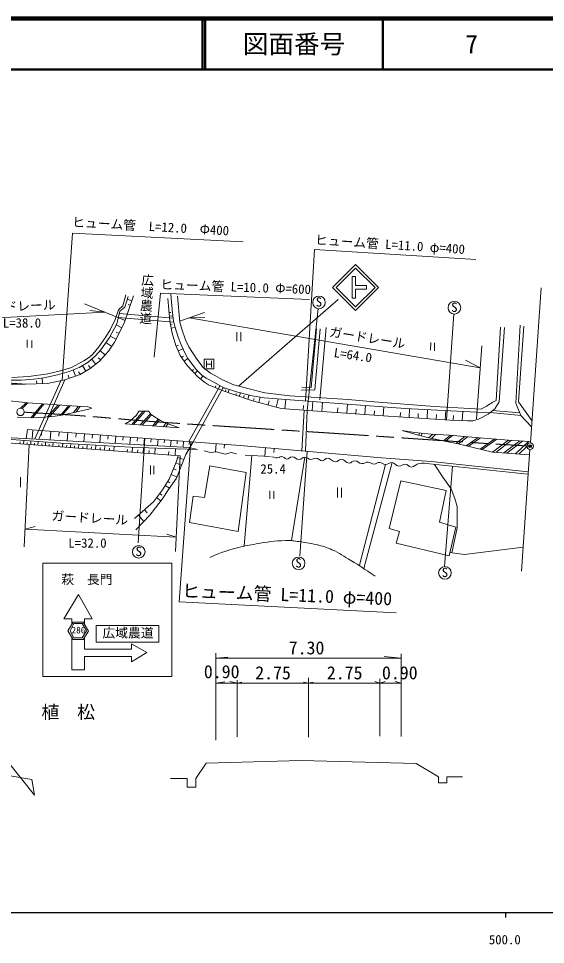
# Model space of a CAD drawing. Units: millimetres, scale not verified. Extents: x 40000 to 680000, y 20000 to 380000.
# Drawn here: x 472736 to 575800, y 198715 to 380000 of the extents above; entities that cross this region are included whole.
import ezdxf
from ezdxf.enums import TextEntityAlignment as Align

# ---------------------------------------------------------------- set-up
doc = ezdxf.new("R2010")
doc.units = ezdxf.units.MM
doc.header["$LTSCALE"] = 1000
doc.header["$PDMODE"] = 32
doc.header["$PDSIZE"] = 500
doc.linetypes.add('CHAIN', pattern=[18.5, 12, -1.5, 3.5, -1.5])
for name, color, linetype, lineweight in [('M-BGD', 7, 'Continuous', 13), ('M-BMK', 2, 'CHAIN', 13), ('M-TTL', 2, 'Continuous', 140), ('M-TTL-BAND', 7, 'Continuous', 25), ('M-TTL-LINE', 7, 'Continuous', 50), ('M-TTL-TXT', 7, 'Continuous', 13)]:
    doc.layers.add(name, color=color, linetype=linetype, lineweight=lineweight)
doc.layers.add('M-OTRS', color=6, linetype='Continuous')
doc.styles.add('@ＭＳ ゴシック', font='')
doc.styles.add('ＭＳ ゴシック', font='')
doc.styles.get('@ＭＳ ゴシック').set_extended_font_data('@MS Gothic')
doc.styles.get('ＭＳ ゴシック').set_extended_font_data('MS Gothic')

msp = doc.modelspace()

# ---------------------------------------------------------------- linework, layer by layer
at = {"layer": 'M-BGD'}
for p, q in [((483318, 337986), (481269, 309153)), ((516647, 336285), (483318, 337986)), ((530616, 334765), (528893, 305114)), ((562202, 332802), (530616, 334765)), ((574968, 327249), (572846, 296929)), ((493715, 325930), (493122, 323762)), ((495254, 325695), (493413, 320335)), ((494180, 325562), (493514, 323491)), ((494929, 324749), (494019, 325062)), ((500534, 326243), (499270, 313671)), ((529623, 325018), (500534, 326243)), ((501954, 325196), (502315, 320761)), ((502848, 322319), (502511, 326002)), ((504261, 320527), (503842, 325638)), ((535282, 324972), (515782, 308048)), ((485633, 324150), (493605, 320894)), ((489664, 322503), (486673, 322855)), ((492261, 322970), (491637, 321059)), ((492544, 322689), (491960, 320195)), ((493122, 323762), (492261, 322970)), ((493514, 323491), (492544, 322689)), ((494617, 323839), (494161, 323996)), ((531345, 323201), (529223, 303279)), ((458982, 320856), (489664, 322503)), ((491637, 321059), (490683, 319039)), ((492253, 321446), (503106, 320569)), ((492441, 322249), (502985, 321312)), ((502178, 322440), (502520, 322468)), ((502234, 321757), (502916, 321813)), ((503052, 320814), (502848, 322319)), ((504244, 320739), (509084, 322423)), ((506109, 321388), (509143, 321483)), ((506109, 321388), (563060, 311632)), ((557865, 322156), (556469, 301437)), ((491960, 320195), (490518, 317573)), ((493413, 320335), (491512, 316622)), ((492957, 319445), (491857, 320008)), ((502315, 320761), (502805, 318400)), ((502450, 320110), (502815, 320186)), ((502602, 319379), (503333, 319531)), ((503343, 319488), (503052, 320814)), ((503969, 317607), (503343, 319488)), ((504683, 319168), (504261, 320527)), ((505370, 317095), (504683, 319168)), ((530004, 307776), (531031, 319262)), ((531744, 319262), (530690, 307297)), ((531640, 305346), (532909, 319512)), ((567002, 319583), (566155, 305238)), ((566764, 304951), (567784, 319494)), ((570827, 319982), (569981, 304691)), ((570538, 304981), (571575, 319741)), ((489842, 317654), (488466, 315733)), ((490518, 317573), (488840, 315125)), ((490683, 319039), (489842, 317654)), ((491831, 317245), (490666, 317841)), ((492394, 318345), (491844, 318626)), ((502805, 318400), (503517, 316016)), ((504396, 316452), (503969, 317607)), ((515429, 318594), (515429, 316858)), ((516195, 318607), (516195, 316832)), ((474450, 317108), (474430, 315573)), ((475340, 316989), (475321, 315534)), ((488466, 315733), (487288, 314268)), ((490956, 315792), (489819, 316553)), ((491512, 316622), (490339, 314870)), ((503517, 316016), (504365, 313999)), ((503589, 315846), (504051, 316040)), ((505232, 314565), (504396, 316452)), ((506049, 315690), (505370, 317095)), ((507625, 313303), (506049, 315690)), ((553369, 316571), (553336, 315080)), ((554115, 316532), (554108, 314935)), ((563379, 315931), (562319, 301650)), ((486616, 313716), (485539, 312952)), ((487806, 313971), (486360, 312704)), ((487288, 314268), (486616, 313716)), ((488840, 315125), (487806, 313971)), ((490339, 314870), (488602, 312910)), ((489676, 314122), (488709, 314979)), ((503978, 314921), (504902, 315310)), ((504365, 313999), (505692, 312089)), ((504600, 313661), (504975, 313922)), ((505857, 313452), (505232, 314565)), ((485539, 312952), (483074, 311681)), ((486360, 312704), (484618, 311685)), ((485913, 310969), (485238, 312047)), ((486808, 311536), (486425, 312036)), ((488602, 312910), (486760, 311500)), ((487808, 312302), (487042, 313302)), ((488819, 313155), (488336, 313584)), ((505121, 312910), (505872, 313431)), ((505692, 312089), (507889, 309772)), ((507529, 311217), (505857, 313452)), ((508870, 311701), (507625, 313303)), ((509040, 313337), (510963, 313337)), ((509040, 311397), (509040, 313337)), ((509504, 312975), (509504, 311690)), ((509504, 312350), (510507, 312350)), ((510507, 312979), (510507, 311681)), ((510963, 313337), (510963, 311397)), ((563060, 311632), (560182, 313143)), ((478493, 310436), (474761, 309921)), ((480381, 310259), (477683, 309686)), ((481185, 311079), (478493, 310436)), ((482618, 310863), (480381, 310259)), ((483074, 311681), (481185, 311079)), ((484815, 310282), (481771, 309257)), ((482626, 309545), (482417, 310166)), ((484618, 311685), (482618, 310863)), ((483867, 309963), (483450, 311204)), ((484835, 310294), (484497, 310833)), ((486760, 311500), (484815, 310282)), ((506693, 311033), (506961, 311287)), ((507201, 310498), (507736, 311006)), ((508567, 310161), (507529, 311217)), ((508340, 309419), (508803, 310011)), ((509434, 309611), (508567, 310161)), ((510300, 310579), (508870, 311701)), ((510963, 311397), (509040, 311397)), ((511258, 310046), (510300, 310579)), ((512610, 309244), (511258, 310046)), ((474005, 308396), (458058, 308431)), ((459670, 309448), (474263, 308406)), ((473230, 309174), (470736, 309189)), ((474761, 309921), (471425, 309733)), ((475718, 309386), (473230, 309174)), ((478415, 308560), (474005, 308396)), ((477683, 309686), (475718, 309386)), ((475937, 297679), (480985, 309094)), ((476300, 308481), (476279, 309039)), ((477416, 308523), (477375, 309639)), ((481771, 309257), (477428, 299322)), ((481771, 309257), (478415, 308560)), ((507889, 309772), (509127, 308802)), ((509127, 308802), (509919, 308307)), ((511090, 308744), (509434, 309611)), ((509919, 308307), (512773, 307139)), ((512755, 307750), (511090, 308744)), ((514837, 308294), (512610, 309244)), ((517346, 307640), (514837, 308294)), ((506056, 297175), (512088, 308032)), ((512755, 307750), (506905, 297111)), ((511226, 307772), (511353, 308083)), ((511847, 307518), (512102, 308140)), ((515340, 306886), (512755, 307750)), ((512773, 307139), (514674, 306433)), ((512940, 307646), (512870, 307537)), ((513166, 306993), (513272, 307278)), ((513736, 306781), (513948, 307351)), ((514674, 306433), (518501, 305153)), ((515216, 306252), (515330, 306590)), ((518429, 306159), (515340, 306886)), ((515894, 306025), (516120, 306702)), ((520880, 306720), (517346, 307640)), ((525810, 306126), (520880, 306720)), ((530690, 307297), (528017, 307253)), ((528153, 307806), (530004, 307776)), ((469773, 305250), (474540, 304745)), ((473115, 303704), (474211, 304780)), ((474540, 304745), (473436, 303629)), ((474540, 304745), (478430, 304478)), ((516723, 305747), (516862, 306162)), ((517553, 305470), (517830, 306300)), ((520760, 305713), (518429, 306159)), ((518501, 305153), (520692, 304579)), ((518698, 305101), (518832, 305615)), ((519725, 304832), (519994, 305859)), ((520692, 304579), (524085, 303661)), ((527591, 305208), (520760, 305713)), ((521534, 304351), (521749, 305143)), ((523119, 303922), (523548, 305507)), ((524831, 303591), (525003, 305400)), ((537229, 305391), (525810, 306126)), ((536188, 304585), (527591, 305208)), ((530197, 303217), (530311, 305011)), ((532084, 303087), (532216, 304873)), ((548335, 303664), (536188, 304585)), ((542322, 304975), (537229, 305391)), ((554083, 304054), (542322, 304975)), ((565526, 304869), (564299, 304112)), ((566155, 305238), (565526, 304869)), ((565869, 303614), (566764, 304951)), ((569981, 304691), (570998, 302308)), ((573152, 301303), (570538, 304981)), ((475109, 301802), (477425, 304547)), ((477673, 304530), (475462, 301818)), ((480487, 304337), (478359, 301966)), ((478430, 304478), (482098, 304226)), ((478791, 302009), (480810, 304314)), ((482524, 304197), (480917, 302302)), ((481294, 302370), (482851, 304175)), ((486463, 303541), (481880, 302475)), ((482098, 304226), (486270, 303944)), ((484421, 304069), (483502, 302853)), ((483994, 302967), (484788, 304044)), ((486270, 303944), (486892, 303851)), ((486912, 303660), (486463, 303541)), ((486892, 303851), (486912, 303660)), ((497137, 303129), (494889, 300543)), ((495233, 300518), (497481, 303126)), ((495780, 302353), (496295, 303138)), ((496295, 303138), (498130, 303119)), ((498130, 303119), (498658, 302478)), ((524085, 303661), (525827, 303496)), ((525827, 303496), (531195, 303153)), ((528596, 303319), (528169, 295370)), ((528403, 303332), (528460, 304229)), ((528864, 295310), (529223, 303279)), ((531195, 303153), (545049, 302129)), ((535144, 302861), (535210, 303756)), ((536933, 302729), (537065, 304518)), ((538716, 302597), (538782, 303488)), ((540499, 302465), (540631, 304248)), ((542275, 302334), (542341, 303222)), ((544051, 302202), (544183, 303979)), ((547385, 301987), (547437, 302854)), ((564869, 302769), (548335, 303664)), ((549118, 301882), (549223, 303616)), ((552631, 301669), (552737, 303426)), ((563200, 303534), (554083, 304054)), ((556190, 301454), (556297, 303233)), ((559530, 301284), (559612, 303054)), ((564299, 304112), (563200, 303534)), ((564621, 302560), (565869, 303614)), ((564960, 302846), (571048, 302254)), ((570781, 302816), (565467, 303275)), ((475109, 301802), (472446, 301921)), ((478009, 301931), (475109, 301802)), ((479900, 302119), (478009, 301931)), ((481880, 302475), (479900, 302119)), ((493602, 300637), (494672, 301297)), ((494672, 301297), (495186, 301733)), ((495186, 301733), (495780, 302353)), ((498575, 302578), (496509, 300424)), ((498749, 302412), (496907, 300395)), ((498658, 302478), (499318, 301997)), ((499004, 300241), (500049, 301579)), ((499318, 301997), (500486, 301330)), ((500291, 301441), (499354, 300215)), ((500486, 301330), (501621, 300769)), ((545049, 302129), (557188, 301393)), ((550875, 301776), (550928, 302654)), ((554410, 301562), (554464, 302451)), ((557188, 301393), (560529, 301238)), ((557760, 301367), (557801, 302252)), ((560529, 301238), (561612, 301245)), ((561612, 301245), (562721, 301565)), ((562721, 301565), (564621, 302560)), ((570998, 302308), (573064, 300050)), ((474240, 297773), (474515, 299540)), ((474515, 299540), (516088, 296422)), ((475512, 299466), (475381, 297710)), ((477428, 299322), (476685, 297638)), ((477268, 299334), (477202, 298456)), ((479024, 299202), (478897, 297516)), ((504122, 299865), (493602, 300637)), ((501534, 300812), (501064, 300089)), ((501558, 300053), (501926, 300655)), ((501621, 300769), (503211, 300175)), ((503211, 300175), (504122, 299865)), ((547787, 299345), (550203, 298969)), ((550710, 298474), (547787, 299345)), ((467629, 297834), (480999, 296882)), ((470211, 297995), (506116, 296013)), ((473707, 296698), (473760, 297397)), ((480710, 299076), (480647, 298232)), ((482396, 298949), (482275, 297329)), ((484016, 298828), (483956, 298018)), ((485636, 298706), (485520, 297150)), ((487192, 298589), (487134, 297811)), ((488749, 298473), (488636, 296978)), ((490243, 298361), (490187, 297613)), ((491738, 298249), (491630, 296813)), ((493174, 298141), (493120, 297423)), ((494610, 298033), (494506, 296654)), ((495989, 297930), (495937, 297240)), ((496105, 277329), (497463, 297819)), ((497368, 297826), (497269, 296501)), ((498693, 297727), (498643, 297064)), ((500017, 297628), (499922, 296355)), ((501290, 297532), (501242, 296896)), ((502563, 297437), (502471, 296214)), ((503785, 297345), (503739, 296734)), ((550203, 298969), (553420, 298652)), ((553218, 297854), (550710, 298474)), ((550953, 298414), (551212, 298869)), ((551466, 298287), (551703, 298821)), ((552895, 297934), (553747, 298632)), ((558695, 296733), (553218, 297854)), ((553420, 298652), (557023, 298434)), ((554369, 298594), (553539, 297788)), ((555858, 297313), (557237, 298415)), ((557625, 298381), (556267, 297230)), ((557023, 298434), (562831, 297926)), ((558280, 296818), (560042, 298170)), ((560546, 298126), (558809, 296706)), ((560282, 296362), (562662, 297941)), ((563081, 297906), (560725, 296259)), ((562831, 297926), (569406, 297414)), ((563026, 295706), (565875, 297689)), ((566268, 297658), (563422, 295609)), ((565415, 295120), (568600, 297477)), ((569152, 297434), (566082, 295063)), ((567679, 294943), (570762, 297318)), ((569406, 297414), (572778, 297175)), ((467911, 297136), (504359, 294378)), ((473008, 296751), (473034, 297100)), ((474811, 296614), (473848, 276554)), ((474413, 296644), (474440, 296997)), ((475119, 296591), (475172, 297297)), ((475831, 296537), (475858, 296893)), ((476543, 296483), (476597, 297195)), ((477262, 296429), (477289, 296788)), ((477981, 296374), (478035, 297093)), ((478706, 296319), (478733, 296682)), ((479431, 296265), (479486, 296990)), ((480618, 296175), (480646, 296544)), ((480618, 296175), (480646, 296544)), ((480999, 296882), (494731, 296080)), ((481357, 296119), (481413, 296858)), ((481357, 296119), (481413, 296858)), ((482122, 296061), (482151, 296444)), ((482122, 296061), (482151, 296444)), ((482887, 296003), (482945, 296768)), ((482887, 296003), (482945, 296768)), ((483679, 295943), (483709, 296339)), ((483679, 295943), (483709, 296339)), ((484472, 295883), (484532, 296676)), ((484472, 295883), (484532, 296676)), ((485293, 295821), (485324, 296231)), ((485293, 295821), (485324, 296231)), ((486113, 295759), (486175, 296580)), ((486113, 295759), (486175, 296580)), ((486963, 295695), (486995, 296120)), ((486963, 295695), (486995, 296120)), ((487813, 295630), (487877, 296480)), ((487813, 295630), (487877, 296480)), ((488693, 295564), (488726, 296004)), ((488693, 295564), (488726, 296004)), ((489573, 295497), (489640, 296377)), ((489573, 295497), (489640, 296377)), ((490485, 295428), (490519, 295884)), ((490485, 295428), (490519, 295884)), ((491396, 295359), (491465, 296271)), ((491396, 295359), (491465, 296271)), ((493998, 295162), (494035, 295652)), ((494731, 296080), (501613, 295813)), ((494978, 295088), (495052, 296068)), ((496035, 295008), (496075, 295537)), ((497092, 294928), (497172, 295985)), ((499374, 294755), (499460, 295896)), ((501613, 295813), (507716, 295601)), ((503362, 294454), (503460, 295749)), ((504129, 265801), (506457, 297144)), ((505007, 297253), (504919, 296079)), ((505485, 294627), (506905, 297111)), ((506116, 296013), (507716, 295601)), ((506182, 297165), (506138, 296578)), ((511411, 296773), (511292, 295175)), ((513009, 296653), (512949, 295854)), ((516088, 296422), (543719, 294017)), ((521070, 295988), (520923, 294310)), ((522748, 295842), (522675, 295003)), ((561691, 296033), (558695, 296733)), ((565459, 295109), (561691, 296033)), ((571291, 297281), (568269, 294898)), ((569935, 294767), (572512, 297194)), ((570593, 294715), (572154, 296210)), ((572755, 295632), (571088, 271818)), ((498233, 294842), (498276, 295412)), ((502067, 294552), (502116, 295199)), ((504359, 294378), (503418, 275669)), ((503550, 293129), (503956, 294409)), ((503852, 294082), (505112, 293683)), ((504707, 292660), (505485, 294627)), ((509062, 295365), (510300, 295048)), ((510300, 295048), (511458, 295196)), ((511458, 295196), (513141, 294741)), ((513141, 294741), (514309, 295058)), ((514309, 295058), (515339, 294771)), ((516847, 276751), (518370, 294462)), ((517085, 294538), (521962, 294249)), ((526104, 277832), (528703, 294122)), ((527757, 274763), (529210, 295280)), ((543719, 294017), (553471, 293250)), ((568185, 294905), (565459, 295109)), ((572626, 294555), (568185, 294905)), ((498525, 292476), (498525, 290757)), ((499211, 292440), (499211, 290803)), ((502198, 289803), (503550, 293129)), ((503491, 292985), (504646, 292516)), ((503605, 290038), (504707, 292660)), ((509124, 286201), (510145, 292442)), ((510145, 292442), (517243, 291090)), ((539411, 272946), (544482, 292697)), ((545789, 293053), (540259, 272295)), ((552520, 292885), (572339, 290766)), ((553471, 293250), (572426, 291245)), ((554107, 292715), (555753, 290231)), ((556047, 272703), (557625, 292339)), ((473092, 290222), (473092, 288233)), ((502575, 290729), (503703, 290271)), ((503033, 291857), (503597, 291628)), ((517243, 291090), (515712, 279551)), ((555753, 290231), (557386, 287914)), ((500907, 287694), (502198, 289803)), ((501429, 288547), (502242, 288049)), ((501927, 289360), (502334, 289111)), ((502054, 287774), (503605, 290038)), ((545248, 280146), (547513, 289509)), ((547513, 289509), (556392, 287563)), ((499140, 285408), (500907, 287694)), ((500367, 286996), (500765, 286688)), ((500813, 285926), (502054, 287774)), ((506208, 281303), (506920, 286472)), ((506920, 286472), (509124, 286201)), ((521902, 287534), (521902, 285963)), ((522668, 287468), (522668, 285957)), ((535099, 288196), (535099, 286210)), ((535904, 288143), (535904, 286210)), ((556392, 287563), (555056, 281381)), ((557386, 287914), (558099, 285999)), ((495427, 282096), (499140, 285408)), ((499496, 284224), (500813, 285926)), ((499751, 286199), (500548, 285583)), ((558099, 285999), (558500, 284469)), ((497382, 283840), (497921, 283236)), ((498398, 282739), (499496, 284224)), ((558500, 284469), (558552, 280282)), ((495655, 279903), (498398, 282739)), ((496174, 282762), (497252, 281553)), ((515712, 279551), (506208, 281303)), ((555056, 281381), (558290, 280431)), ((474014, 280007), (475969, 280524)), ((474014, 280007), (503557, 278432)), ((547244, 279580), (545248, 280146)), ((546611, 277304), (547244, 279580)), ((558290, 280431), (556951, 274826)), ((558552, 280282), (557512, 275374)), ((503557, 278432), (501762, 279076)), ((556951, 274826), (546611, 277304)), ((559964, 275062), (571416, 276505)), ((557094, 275428), (559964, 275062)), ((477492, 273384), (502727, 273384)), ((477492, 251204), (477492, 273384)), ((502727, 273384), (502727, 251204)), ((481591, 262460), (484435, 267236)), ((484435, 267236), (487143, 262462)), ((504129, 265801), (546616, 263629)), ((483161, 262460), (481591, 262460)), ((483395, 261794), (482394, 260096)), ((482828, 260090), (483551, 261534)), ((483161, 262460), (483161, 261395)), ((483395, 261794), (485373, 261794)), ((483551, 261534), (485210, 261534)), ((485210, 261534), (486045, 260093)), ((486398, 260088), (485373, 261794)), ((487143, 262462), (485621, 262462)), ((485621, 262462), (485621, 261399)), ((487905, 261190), (500187, 261190)), ((487905, 257892), (487905, 261190)), ((500187, 261190), (500187, 257892)), ((482394, 260096), (483405, 258393)), ((483576, 258729), (482828, 260090)), ((486045, 260093), (485212, 258729)), ((485360, 258393), (486398, 260088)), ((483169, 252475), (483169, 258790)), ((483405, 258393), (485360, 258393)), ((485212, 258729), (483576, 258729)), ((485625, 258825), (485625, 256541)), ((500187, 257892), (487905, 257892)), ((494849, 256541), (494849, 257586)), ((494849, 257586), (497839, 255852)), ((485625, 256541), (494849, 256541)), ((497839, 255852), (494841, 254082)), ((511302, 238745), (511302, 255776)), ((547608, 255627), (547608, 239446)), ((494841, 255100), (485619, 255100)), ((485619, 255100), (485619, 252475)), ((494841, 254082), (494841, 255100)), ((511302, 254739), (513669, 254996)), ((511302, 254739), (547608, 254739)), ((547608, 254739), (544266, 255110)), ((455521, 253438), (475829, 227947)), ((485619, 252475), (483169, 252475)), ((502727, 251204), (477492, 251204)), ((515527, 249858), (514087, 250195)), ((515527, 250445), (515527, 239347)), ((529426, 250894), (529426, 239271)), ((543400, 249858), (542444, 250211)), ((543400, 239496), (543400, 250699)), ((543400, 249858), (544478, 250201)), ((547608, 249858), (546392, 250175)), ((511302, 249858), (513085, 250153)), ((515527, 249858), (511302, 249858)), ((515527, 249858), (516396, 250044)), ((529426, 249858), (515527, 249858)), ((529426, 249858), (528463, 250045)), ((529426, 249858), (530369, 250061)), ((543400, 249858), (529426, 249858)), ((543400, 249858), (547608, 249858)), ((507388, 231235), (509453, 234191)), ((509453, 234191), (528045, 234749)), ((528045, 234749), (550484, 234163)), ((550484, 234163), (554899, 231520)), ((475339, 231005), (471077, 231733)), ((475829, 227947), (475339, 231005)), ((502478, 231228), (505731, 231228)), ((505731, 231228), (505731, 229539)), ((507388, 229539), (507388, 231235)), ((554899, 231520), (554899, 230330)), ((554899, 230330), (556526, 230330)), ((556526, 230330), (556526, 231559)), ((556526, 231559), (559562, 231559)), ((505731, 229539), (507388, 229539))]:
    msp.add_line(p, q, dxfattribs=at)
for points in [[(534170, 327362), (538670, 331862), (543170, 327362), (538670, 322862)], [(534877, 327362), (538670, 331155), (542462, 327362), (538670, 323569)], [(540791, 327715), (538670, 327715), (538670, 329483), (537962, 329483), (537962, 325241), (538670, 325241), (538670, 327008), (540791, 327008)]]:
    msp.add_lwpolyline(points, close=True, dxfattribs=at)
for centre, radius in [((531502, 324426), 1235), ((557991, 323384), 1235), ((473114, 302976), 728), ((572800, 296280), 650), ((496254, 275587), 1235), ((527514, 273340), 1235), ((556137, 271471), 1235)]:
    msp.add_circle(centre, radius, dxfattribs=at)
for points, knots in [([(522238, 294212), (522859, 294060), (523172, 293902), (523733, 294073), (523901, 294124), (523974, 294229), (524149, 294241), (524594, 294273), (524737, 293812), (525178, 293746), (525620, 293681), (525782, 294177), (526228, 294202), (526818, 294235), (527054, 293626), (527643, 293667), (528093, 293698), (528254, 294086), (528703, 294122), (529203, 294163), (529398, 293659), (529900, 293657), (530290, 293656), (530471, 293919), (530861, 293924), (531417, 293933), (531652, 293316), (532197, 293429), (532584, 293510), (532678, 293880), (533068, 293944), (533769, 294059), (534025, 293142), (534731, 293212), (535204, 293258), (535377, 293651), (535850, 293687), (536517, 293738), (536735, 292936), (537404, 292964), (537870, 292984), (538047, 293384), (538513, 293410), (539088, 293441), (539304, 292893), (539879, 292855), (540386, 292822), (540639, 293184), (541146, 293152), (541613, 293123), (541816, 292785), (542284, 292776), (542724, 292768), (542924, 293108), (543363, 293093), (543827, 293077), (544019, 292722), (544482, 292697), (545010, 292669), (545263, 293111), (545789, 293053), (546375, 292989), (546537, 292394), (547125, 292350), (547641, 292312), (547866, 292794), (548382, 292766), (548878, 292739), (549015, 292176), (549511, 292182), (550219, 292191), (550473, 292800), (551174, 292905), (551694, 292983), (551946, 292970), (552520, 292885)], [0, 0, 0, 0, 1, 1, 1, 2, 2, 2, 3, 3, 3, 4, 4, 4, 5, 5, 5, 6, 6, 6, 7, 7, 7, 8, 8, 8, 9, 9, 9, 10, 10, 10, 11, 11, 11, 12, 12, 12, 13, 13, 13, 14, 14, 14, 15, 15, 15, 16, 16, 16, 17, 17, 17, 18, 18, 18, 19, 19, 19, 20, 20, 20, 21, 21, 21, 22, 22, 22, 23, 23, 23, 24, 24, 24, 25, 25, 25, 25]), ([(510123, 274510), (512718, 275529), (513497, 275896), (515758, 276448), (517094, 276775), (517855, 276906), (519210, 277139), (521437, 277521), (522699, 277714), (524957, 277807), (526004, 277850), (526589, 277708), (527630, 277584), (529150, 277403), (529995, 277232), (531483, 276871), (532510, 276622), (533080, 276434), (534044, 276003), (535553, 275328), (536303, 274759), (537720, 273909), (539623, 272767), (540232, 272337), (542486, 270813)], [0, 0, 0, 0, 1, 1, 1, 2, 2, 2, 3, 3, 3, 4, 4, 4, 5, 5, 5, 6, 6, 6, 7, 7, 7, 8, 8, 8, 8])]:
    msp.add_open_spline(points, degree=3, knots=knots, dxfattribs=at)
at = {"layer": 'M-BMK'}
msp.add_open_spline([(473837, 302928), (477684, 302678), (480053, 302576), (484091, 302291), (489924, 301880), (493182, 301521), (499014, 301089), (506144, 300560), (510144, 300350), (517278, 299886), (525256, 299367), (529726, 299097), (537703, 298572), (542071, 298284), (544517, 298107), (548884, 297814), (553843, 297482), (556620, 297284), (561580, 296968), (565962, 296689), (567339, 296606), (572800, 296280)], degree=3, knots=[0, 0, 0, 0, 1, 1, 1, 2, 2, 2, 3, 3, 3, 4, 4, 4, 5, 5, 5, 6, 6, 6, 7, 7, 7, 7], dxfattribs=at)
at = {"layer": 'M-OTRS'}
msp.add_point((572800, 296280), dxfattribs=at)
at = {"layer": 'M-TTL'}
msp.add_line((680000, 380000), (40000, 380000), dxfattribs=at)
at = {"layer": 'M-TTL-BAND'}
for p, q in [((40000, 205000), (579000, 205000)), ((568000, 205000), (568000, 204000))]:
    msp.add_line(p, q, dxfattribs=at)
at = {"layer": 'M-TTL-LINE'}
for p, q in [((508747, 380000), (508747, 370000)), ((509247, 380000), (509247, 370000)), ((543997, 380000), (543997, 370000)), ((40000, 370000), (680000, 370000))]:
    msp.add_line(p, q, dxfattribs=at)

# ---------------------------------------------------------------- texts
at = {"layer": 'M-BGD'}
for s, height, rotation, style, p in [('ヒューム管\u3000L=12.0\u3000Φ400', 1833, 356.74, 'ＭＳ ゴシック', (483148, 338730)), ('ヒューム管 L=11.0 φ=400', 1833, 356.278, 'ＭＳ ゴシック', (530648, 335255)), ('広域農道', 1833, 266.981, '@ＭＳ ゴシック', (496585, 330128)), ('ヒューム管 L=10.0 Φ=600', 1833, 358.055, 'ＭＳ ゴシック', (500434, 326499)), ('ガードレール', 1833, 2.464, 'ＭＳ ゴシック', (465056, 321902)), ('ガードレール', 1833, 350.658, 'ＭＳ ゴシック', (533347, 317278)), ('L=64.0', 1833, 351.751, 'ＭＳ ゴシック', (534233, 313191)), ('ガードレール', 1833, 356.596, 'ＭＳ ゴシック', (479099, 281234)), ('ヒューム管 L=11.0 φ=400', 2566, 357.745, 'ＭＳ ゴシック', (504653, 265957))]:
    msp.add_text(s, height=height, rotation=rotation, dxfattribs=dict(at, style=style)).set_placement(p, align=Align.BOTTOM_LEFT)
at = {"layer": 'M-BGD', "style": 'ＭＳ ゴシック'}
for s, height, p in [('S', 1833, (530869, 323050)), ('S', 1833, (557357, 322008)), ('L=38.0', 1833, (469667, 318940)), ('25.4', 1833, (520037, 290363)), ('L=32.0', 1833, (482484, 275845)), ('S', 1833, (495620, 274211)), ('S', 1833, (526881, 271964)), ('S', 1833, (555504, 270095)), ('萩\u3000長門', 1833, (481111, 268726)), ('286', 1320, (483106, 259212)), ('広域農道', 1833, (489152, 258257)), ('7.30', 2566, (525575, 254739)), ('0.90', 2566, (508981, 250074)), ('2.75', 2566, (519026, 249858)), ('2.75', 2566, (533036, 249858)), ('0.90', 2566, (543816, 249858)), ('植\u3000松', 2566, (477213, 242170))]:
    msp.add_text(s, height=height, dxfattribs=at).set_placement(p, align=Align.BOTTOM_LEFT)
at = {"layer": 'M-TTL-BAND', "style": 'ＭＳ ゴシック'}
msp.add_text('500.0', height=1833, dxfattribs=at).set_placement((567844, 198195), align=Align.BOTTOM_CENTER)
at = {"layer": 'M-TTL-TXT', "style": 'ＭＳ ゴシック'}
for s, p in [('図面番号', (526622, 375000)), ('7', (561372, 375000))]:
    msp.add_text(s, height=3666, dxfattribs=at).set_placement(p, align=Align.MIDDLE_CENTER)

doc.saveas('drawing.dxf')
